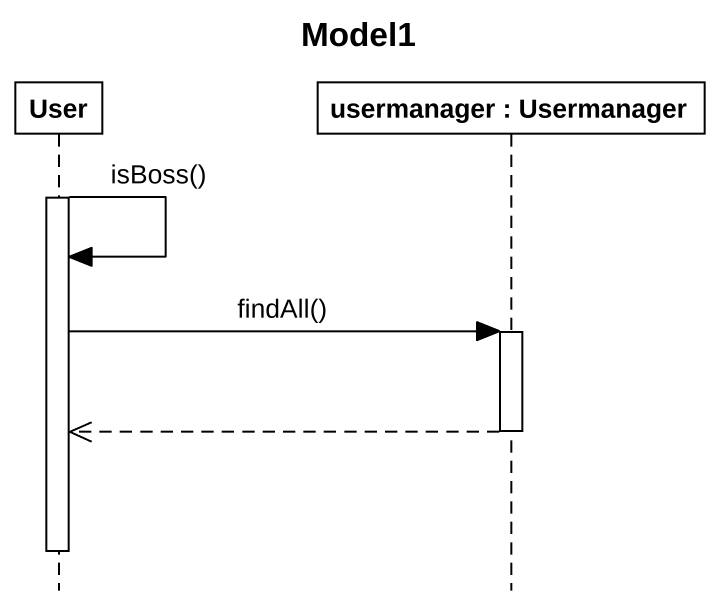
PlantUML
@startuml
title Model1
hide footbox
participant User
participant "usermanager : Usermanager" as usermanager

activate User
User -> User : isBoss()
User -> usermanager : findAll()
activate usermanager
usermanager -->> User
deactivate usermanager
deactivate User
@enduml
